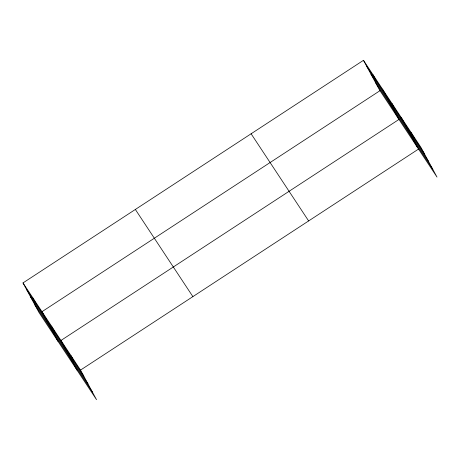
<?xml version="1.0" encoding="UTF-8"?>
<svg xmlns="http://www.w3.org/2000/svg" width="460" height="460" viewBox="0 0 460 460"><rect width="100%" height="100%" fill="white"/><g stroke="black" fill="none" stroke-linecap="round" stroke-linejoin="round"><path stroke-width="0.69" d="M23 282.923L80.523 370.087L96.531 399.688L39.008 312.53L23 282.923L363.469 60.312L420.992 147.47L437 177.077L379.477 89.913L363.469 60.312M380.086 90.62L41.981 311.69L57.989 341.291M399.067 119.381L60.967 340.452L76.975 370.058M400.252 118.611L401.436 117.835L417.444 147.441M80.523 370.087L418.629 149.017M366.798 66.47L424.321 153.629M370.984 74.204L428.507 161.368M375.291 82.179L432.814 169.337M251.114 133.774L308.637 220.932M135.355 209.461L192.878 296.619M26.329 289.087L83.852 376.245M30.515 296.821L88.038 383.985M34.822 304.796L92.351 391.954M411.211 132.652L414.546 138.811M391.943 103.454L395.272 109.612M382.45 89.073L398.458 118.68M372.962 74.692L376.291 80.851M70.748 355.269L74.077 361.428M51.474 326.071L54.803 332.229M32.493 297.309L35.822 303.468"/></g></svg>
